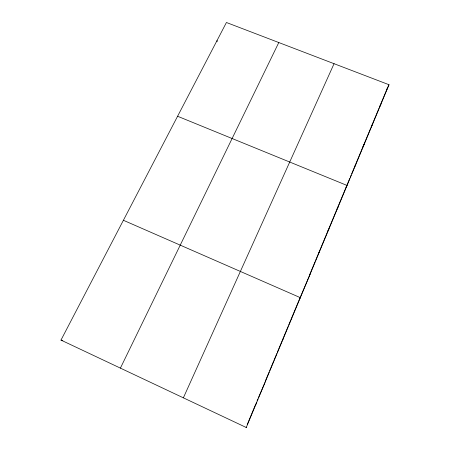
<?xml version="1.0" encoding="UTF-8"?>
<svg xmlns="http://www.w3.org/2000/svg" width="450" height="450" viewBox="0 0 450 450"><rect width="100%" height="100%" fill="white"/><g stroke="black" fill="none" stroke-linecap="round" stroke-linejoin="round"><path stroke-width="0.67" d="M247.224 424.569L255.229 405.343M256.573 402.12L255.735 404.747M257.113 400.826L257.923 398.886M258.457 397.598L265.016 382.455M265.179 381.465L269.139 371.959M269.668 370.693L273.623 361.192M273.892 360.551L276.823 353.514M277.358 352.232L282.156 340.718M288.079 326.492L282.42 340.076L283.028 339.216M288.619 325.198L290.773 320.023M299.239 299.706L291.043 319.376L291.763 318.234M309.42 275.271L315.079 261.681M315.619 260.387L318.583 253.271M318.848 252.636L327.549 231.75M336.577 210.077L327.814 231.114L328.989 228.853M345.684 188.224L336.842 209.436L338.124 206.916M345.954 187.571L349.74 178.487M350.28 177.188L351.09 175.241M351.63 173.947L370.834 127.845M378.968 108.326L371.104 127.204L372.757 123.756M387.191 88.582L379.226 107.696L380.97 104.04M246.257 427.5L389.014 84.729L226.429 22.5L60.986 340.093L246.257 427.5L246.156 427.129M183.369 397.834L334.063 63.697M386.308 90.444L389.014 84.729M120.403 368.123L278.798 42.542M362.807 147.122L364.376 143.888M354.336 167.456L355.809 164.447M345.96 187.667L347.062 185.451L177.593 116.252M318.848 252.771L319.646 251.28M310.101 274.207L299.503 299.076L300.33 297.664L123.401 220.281M60.986 340.093L62.826 340.734M217.052 40.5L217.131 41.726"/></g></svg>
